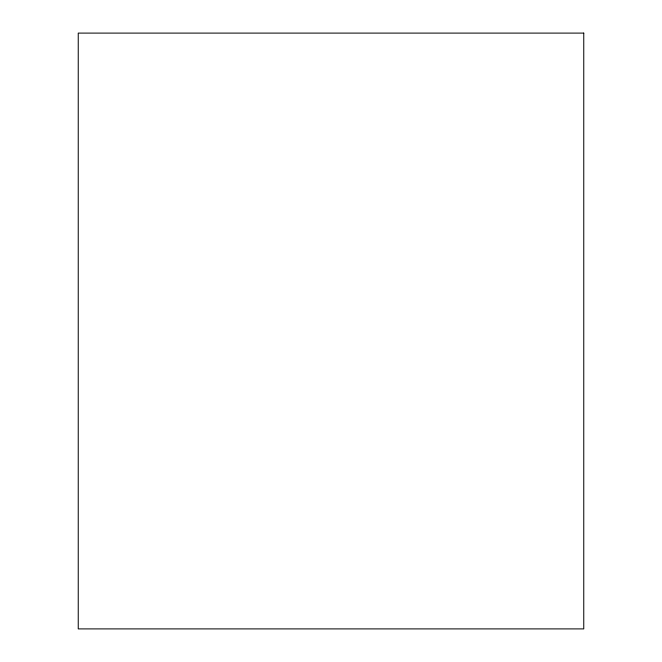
<?xml version="1.0" encoding="UTF-8"?>
<svg xmlns="http://www.w3.org/2000/svg" width="662" height="662" viewBox="0 0 662 662"><rect width="100%" height="100%" fill="white"/><g stroke="black" fill="none" stroke-linecap="round" stroke-linejoin="round"><path stroke-width="0.99" d="M583.76 33.1L78.24 33.1L78.24 628.9L583.76 628.9L583.76 33.1"/></g></svg>
